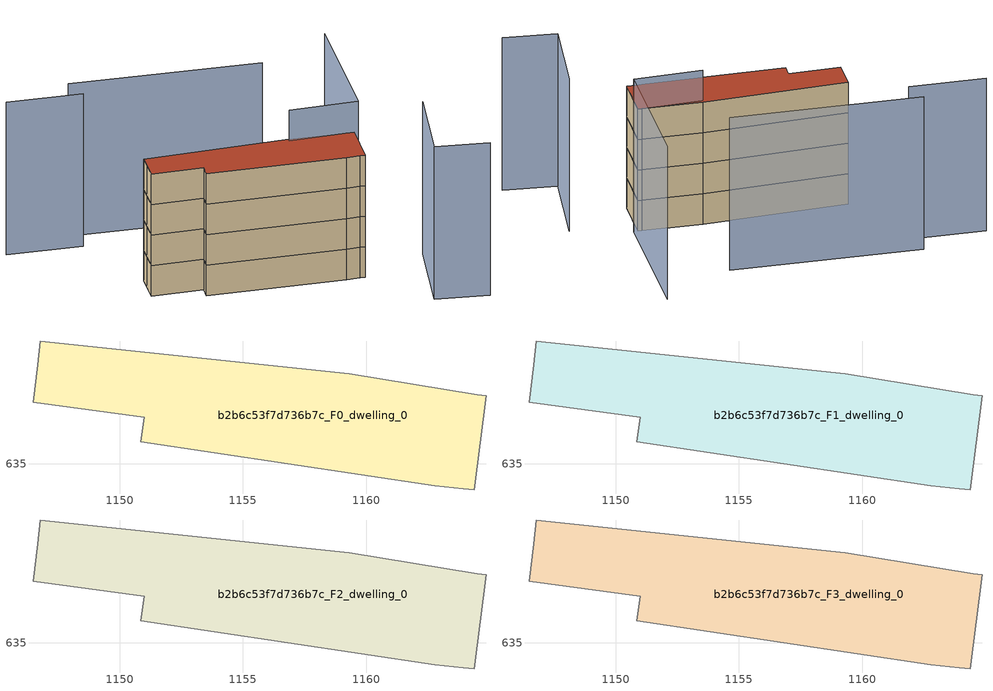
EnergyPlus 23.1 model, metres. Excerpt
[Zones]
b2b6c53f7d736b7c_F0_dwelling_0
 floor ground (EU_floor_Construction): 1164.51,637.8 1164.87,637.75 1164.4,633.95 1163.95,633.99 1162.79,634.09 1150.85,635.88 1150.99,636.89 1146.48,637.49 1146.68,639.03 1146.78,639.96 1159.31,638.66 z0
 wall adiabatic (EU_wall_Construction): 1150.85,635.88 1162.79,634.09 1163.95,633.99 1164.4,633.95 1164.87,637.75 1164.51,637.8 1159.31,638.66 1146.78,639.96 1146.68,639.03 1146.48,637.49 1150.99,636.89 1150.85,635.88 z0:3
b2b6c53f7d736b7c_F1_dwelling_0
 floor to b2b6c53f7d736b7c_F0_dwelling_0 (EU_floor_Construction): 1164.51,637.8 1164.87,637.75 1164.4,633.95 1163.95,633.99 1162.79,634.09 1150.85,635.88 1150.99,636.89 1146.48,637.49 1146.68,639.03 1146.78,639.96 1159.31,638.66 z3
 wall adiabatic (EU_wall_Construction): 1150.85,635.88 1162.79,634.09 1163.95,633.99 1164.4,633.95 1164.87,637.75 1164.51,637.8 1159.31,638.66 1146.78,639.96 1146.68,639.03 1146.48,637.49 1150.99,636.89 1150.85,635.88 z3:6
b2b6c53f7d736b7c_F2_dwelling_0
 floor to b2b6c53f7d736b7c_F1_dwelling_0 (EU_floor_Construction): 1164.51,637.8 1164.87,637.75 1164.4,633.95 1163.95,633.99 1162.79,634.09 1150.85,635.88 1150.99,636.89 1146.48,637.49 1146.68,639.03 1146.78,639.96 1159.31,638.66 z6
 wall adiabatic (EU_wall_Construction): 1150.85,635.88 1162.79,634.09 1163.95,633.99 1164.4,633.95 1164.87,637.75 1164.51,637.8 1159.31,638.66 1146.78,639.96 1146.68,639.03 1146.48,637.49 1150.99,636.89 1150.85,635.88 z6:9
b2b6c53f7d736b7c_F3_dwelling_0
 floor to b2b6c53f7d736b7c_F2_dwelling_0 (EU_floor_Construction): 1164.51,637.8 1164.87,637.75 1164.4,633.95 1163.95,633.99 1162.79,634.09 1150.85,635.88 1150.99,636.89 1146.48,637.49 1146.68,639.03 1146.78,639.96 1159.31,638.66 z9
 wall adiabatic (EU_wall_Construction): 1150.85,635.88 1162.79,634.09 1163.95,633.99 1164.4,633.95 1164.87,637.75 1164.51,637.8 1159.31,638.66 1146.78,639.96 1146.68,639.03 1146.48,637.49 1150.99,636.89 1150.85,635.88 z9:12
 roof outside (EU_roof_Construction): 1164.4,633.95 1164.87,637.75 1164.51,637.8 1159.31,638.66 1146.78,639.96 1146.68,639.03 1146.48,637.49 1150.99,636.89 1150.85,635.88 1162.79,634.09 1163.95,633.99 z12
shading: 1173.17,627.49 1168.58,628.56 / 1168.58,628.56 1170.25,635.7 / 1166.47,648.86 1165.21,637.72 / 1165.21,637.72 1159.28,638.39 / 1159.87,646.37 1143.43,649.02 / 1144.05,647.04 1137.48,648.1 z0:15
[Building]
EU S2 Campaign: North Axis=0; Terrain=City; Solar Distribution=FullExterior
[Site:Location]
Bologna: Latitude=44.5; Longitude=11.25; Time Zone=1; Elevation=37
[SizingPeriod:WeatherFileDays]
AnnualSizingPeriod: Begin Month=1; Begin Day of Month=1; End Month=12; End Day of Month=31; Day of Week for Start Day=Monday; Use Weather File Daylight Saving Period=No; Use Weather File Rain and Snow Indicators=No
[MATERIAL]
EU_InternalMass_Material: Roughness=MediumRough; Thickness=0.1; Conductivity=1; Density=1800; Specific Heat=900; Thermal Absorptance=0.9; Solar Absorptance=0.7; Visible Absorptance=0.7
[MATERIAL:NOMASS] Roughness=MediumRough; Thermal Absorptance=0.9; Solar Absorptance=0.7; Visible Absorptance=0.7
Name | Thermal Resistance
EU_wall_NoMass | 0.937881
EU_roof_NoMass | 0.548572
EU_floor_NoMass | 0.71348
[CONSTRUCTION]
EU_wall_Construction: EU_wall_NoMass
EU_roof_Construction: EU_roof_NoMass
EU_floor_Construction: EU_floor_NoMass
EU_InternalMass_Construction: EU_InternalMass_Material
[ZONE] Type=1; Multiplier=1; Ceiling Height=autocalculate; Floor Area=autocalculate; Part of Total Floor Area=Yes
Name | Volume
b2b6c53f7d736b7c_F0_dwelling_0 | 193.582
b2b6c53f7d736b7c_F1_dwelling_0; b2b6c53f7d736b7c_F2_dwelling_0; b2b6c53f7d736b7c_F3_dwelling_0 | 193.581
[INTERNALMASS] Construction=EU_InternalMass_Construction; Surface Area=64.5273
Name | Zone or ZoneList
b2b6c53f7d736b7c_F0_dwelling_0_EU_InternalMass | b2b6c53f7d736b7c_F0_dwelling_0
b2b6c53f7d736b7c_F1_dwelling_0_EU_InternalMass | b2b6c53f7d736b7c_F1_dwelling_0
b2b6c53f7d736b7c_F2_dwelling_0_EU_InternalMass | b2b6c53f7d736b7c_F2_dwelling_0
b2b6c53f7d736b7c_F3_dwelling_0_EU_InternalMass | b2b6c53f7d736b7c_F3_dwelling_0
[OTHEREQUIPMENT] Fuel Type=Electricity; Design Level Calculation Method=Watts/Area; Power per Zone Floor Area=1; Fraction Latent=0; Fraction Radiant=0; Fraction Lost=0; Carbon Dioxide Generation Rate=0; EndUse Subcategory=EU_Step8_InternalGains
Name | Zone or ZoneList or Space or SpaceList | Schedule
EU_Step8_InternalGain_b2b6c53f7d736b7c_F0_dwelling_0_f000 | b2b6c53f7d736b7c_F0_dwelling_0 | EU_Step8_GainSchedule_b2b6c53f7d736b7c_F0_dwelling_0_f000
EU_Step8_InternalGain_b2b6c53f7d736b7c_F1_dwelling_0_f000 | b2b6c53f7d736b7c_F1_dwelling_0 | EU_Step8_GainSchedule_b2b6c53f7d736b7c_F1_dwelling_0_f000
EU_Step8_InternalGain_b2b6c53f7d736b7c_F2_dwelling_0_f000 | b2b6c53f7d736b7c_F2_dwelling_0 | EU_Step8_GainSchedule_b2b6c53f7d736b7c_F2_dwelling_0_f000
EU_Step8_InternalGain_b2b6c53f7d736b7c_F3_dwelling_0_f000 | b2b6c53f7d736b7c_F3_dwelling_0 | EU_Step8_GainSchedule_b2b6c53f7d736b7c_F3_dwelling_0_f000
[ZONEVENTILATION:DESIGNFLOWRATE] Schedule=EU_AlwaysOn; Design Flow Rate Calculation Method=AirChanges/Hour; Air Changes per Hour=0.687892; Ventilation Type=Natural; Fan Pressure Rise=0; Fan Total Efficiency=1; Constant Term Coefficient=1; Temperature Term Coefficient=0; Velocity Term Coefficient=0; Velocity Squared Term Coefficient=0; Minimum Indoor Temperature=-100; Maximum Indoor Temperature=100; Delta Temperature=-100; Minimum Outdoor Temperature=-100; Maximum Outdoor Temperature=100; Maximum Wind Speed=40
Name | Zone or ZoneList or Space or SpaceList
EU_ConstantAir_b2b6c53f7d736b7c_F0_dwelling_0 | b2b6c53f7d736b7c_F0_dwelling_0
EU_ConstantAir_b2b6c53f7d736b7c_F1_dwelling_0 | b2b6c53f7d736b7c_F1_dwelling_0
EU_ConstantAir_b2b6c53f7d736b7c_F2_dwelling_0 | b2b6c53f7d736b7c_F2_dwelling_0
EU_ConstantAir_b2b6c53f7d736b7c_F3_dwelling_0 | b2b6c53f7d736b7c_F3_dwelling_0
[HVACTEMPLATE:THERMOSTAT] Constant Heating Setpoint=20; Constant Cooling Setpoint=50
EU_HeatOnly_b2b6c53f7d736b7c_F0_dwelling_0; EU_HeatOnly_b2b6c53f7d736b7c_F1_dwelling_0; EU_HeatOnly_b2b6c53f7d736b7c_F2_dwelling_0; EU_HeatOnly_b2b6c53f7d736b7c_F3_dwelling_0
[HVACTEMPLATE:ZONE:IDEALLOADSAIRSYSTEM] System Availability Schedule=EU_AlwaysOn; Maximum Heating Supply Air Temperature=50; Minimum Cooling Supply Air Temperature=13; Maximum Heating Supply Air Humidity Ratio=0.0156; Minimum Cooling Supply Air Humidity Ratio=0.0077; Heating Limit=NoLimit; Cooling Limit=NoLimit; Heating Availability Schedule=EU_AlwaysOn; Cooling Availability Schedule=EU_CoolingOff; Dehumidification Control Type=ConstantSensibleHeatRatio; Cooling Sensible Heat Ratio=0.7; Dehumidification Setpoint=60; Humidification Control Type=None; Humidification Setpoint=30; Outdoor Air Method=None; Outdoor Air Flow Rate per Person=0.00944; Outdoor Air Flow Rate per Zone Floor Area=0; Outdoor Air Flow Rate per Zone=0; Demand Controlled Ventilation Type=None; Outdoor Air Economizer Type=NoEconomizer; Heat Recovery Type=None; Sensible Heat Recovery Effectiveness=0.7; Latent Heat Recovery Effectiveness=0.65
Name | Template Thermostat
b2b6c53f7d736b7c_F0_dwelling_0 | EU_HeatOnly_b2b6c53f7d736b7c_F0_dwelling_0
b2b6c53f7d736b7c_F1_dwelling_0 | EU_HeatOnly_b2b6c53f7d736b7c_F1_dwelling_0
b2b6c53f7d736b7c_F2_dwelling_0 | EU_HeatOnly_b2b6c53f7d736b7c_F2_dwelling_0
b2b6c53f7d736b7c_F3_dwelling_0 | EU_HeatOnly_b2b6c53f7d736b7c_F3_dwelling_0
[SIZING:ZONE] Zone Cooling Design Supply Air Temperature Input Method=SupplyAirTemperature; Zone Cooling Design Supply Air Temperature=13; Zone Heating Design Supply Air Temperature Input Method=SupplyAirTemperature; Zone Heating Design Supply Air Temperature=50; Zone Cooling Design Supply Air Humidity Ratio=0.008; Zone Heating Design Supply Air Humidity Ratio=0.008; Cooling Design Air Flow Method=DesignDay; Cooling Design Air Flow Rate=0; Cooling Minimum Air Flow per Zone Floor Area=0.000762; Cooling Minimum Air Flow=0; Cooling Minimum Air Flow Fraction=0.2; Heating Design Air Flow Method=DesignDay; Heating Design Air Flow Rate=0; Heating Maximum Air Flow per Zone Floor Area=0.002032; Heating Maximum Air Flow=0.141576; Heating Maximum Air Flow Fraction=0.3; Account for Dedicated Outdoor Air System=No; Dedicated Outdoor Air System Control Strategy=NeutralSupplyAir; Dedicated Outdoor Air Low Setpoint Temperature for Design=autosize; Dedicated Outdoor Air High Setpoint Temperature for Design=autosize; Zone Load Sizing Method=Sensible Load Only No Latent Load; Zone Latent Cooling Design Supply Air Humidity Ratio Input Method=HumidityRatioDifference; Zone Cooling Design Supply Air Humidity Ratio Difference=0.005; Zone Latent Heating Design Supply Air Humidity Ratio Input Method=HumidityRatioDifference; Zone Humidification Design Supply Air Humidity Ratio Difference=0.005
b2b6c53f7d736b7c_F0_dwelling_0; b2b6c53f7d736b7c_F1_dwelling_0; b2b6c53f7d736b7c_F2_dwelling_0; b2b6c53f7d736b7c_F3_dwelling_0
[SCHEDULE:CONSTANT]
Name | Hourly Value
EU_AlwaysOn | 1
EU_CoolingOff | 0
[SCHEDULE:FILE] Column Number=1; Rows to Skip at Top=0; Number of Hours of Data=8760; Column Separator=Comma; Interpolate to Timestep=No; Minutes per Item=60; Adjust Schedule for Daylight Savings=Yes
Name | File
EU_Step8_GainSchedule_b2b6c53f7d736b7c_F0_dwelling_0_f000 | ../../schedules/b2b6c53f7d736b7c/b2b6c53f7d736b7c_F0_dwelling_0_f000_gain.csv
EU_Step8_GainSchedule_b2b6c53f7d736b7c_F1_dwelling_0_f000 | ../../schedules/b2b6c53f7d736b7c/b2b6c53f7d736b7c_F1_dwelling_0_f000_gain.csv
EU_Step8_GainSchedule_b2b6c53f7d736b7c_F2_dwelling_0_f000 | ../../schedules/b2b6c53f7d736b7c/b2b6c53f7d736b7c_F2_dwelling_0_f000_gain.csv
EU_Step8_GainSchedule_b2b6c53f7d736b7c_F3_dwelling_0_f000 | ../../schedules/b2b6c53f7d736b7c/b2b6c53f7d736b7c_F3_dwelling_0_f000_gain.csv
